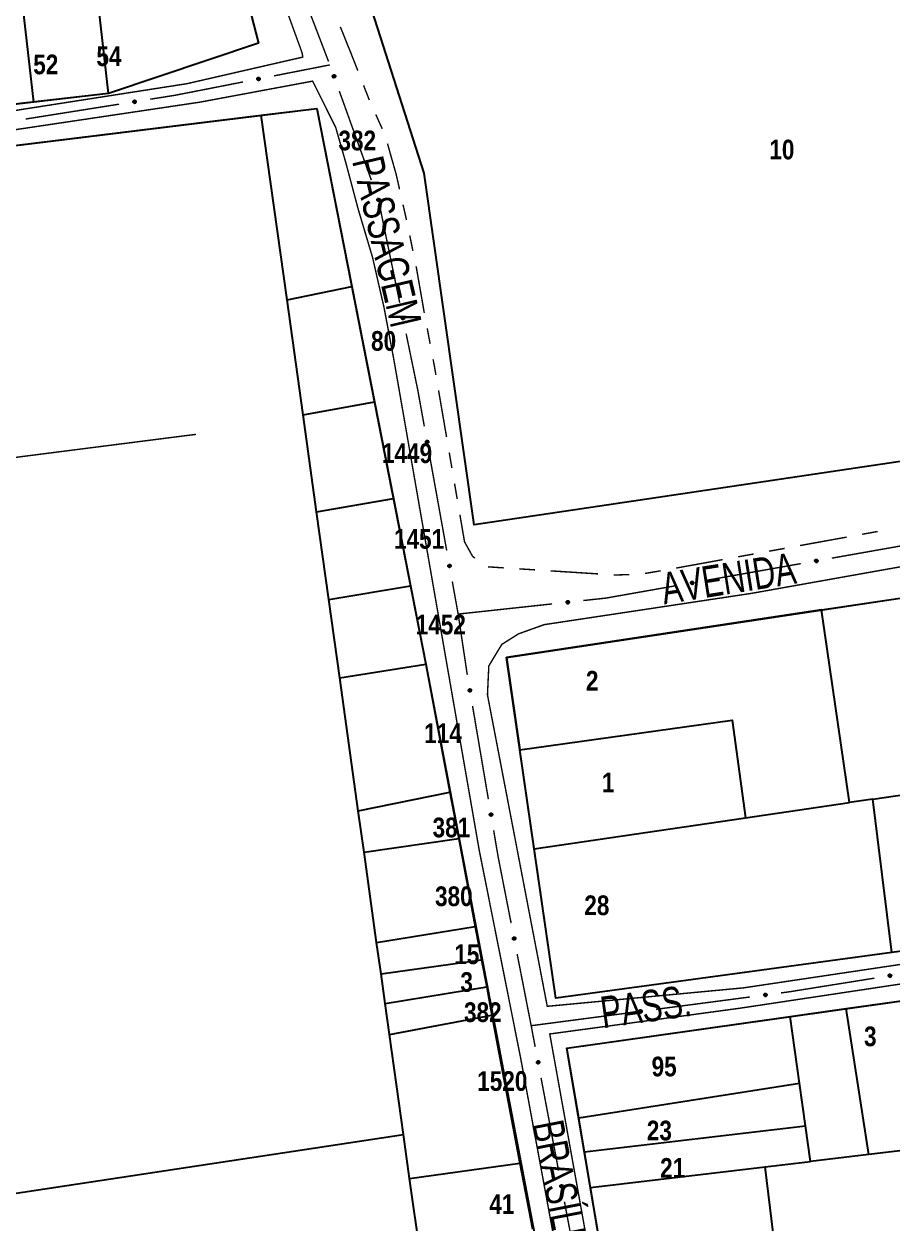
# Model space of a CAD drawing. Extents: x 203591 to 208218, y 4854879 to 4857795.
# Drawn here: x 204251.3 to 204361.5, y 4855756 to 4855908.1 of the extents above; entities that cross this region are included whole.
import ezdxf
from ezdxf.enums import TextEntityAlignment as Align

# ---------------------------------------------------------------- set-up
doc = ezdxf.new("R2010")
doc.units = 0
doc.header["$LTSCALE"] = 1.5
doc.header["$MEASUREMENT"] = 0
for name, pattern in [('PHANTOMX2', [5, 2.5, -0.5, 0.5, -0.5, 0.5, -0.5]), ('TRACO_05', [11, 7, -1, 0.5, -1, 0.5, -1]), ('TRACO_25', [8, 3, -1, 1, -1, 1, -1])]:
    doc.linetypes.add(name, pattern=pattern)
for name, color, linetype in [('CD-MALHA-LOTES', 40, 'CONTINUOUS'), ('HD-VALAS-DRENOS', 170, 'CONTINUOUS'), ('RU-QUADRAS', 210, 'CONTINUOUS'), ('SV-EIXO-RUA-N-PAV', 6, 'CONTINUOUS'), ('SV-RUA-NAO-PAV-S-GUIA-C-GUIA', 7, 'PHANTOMX2'), ('SV-TXT-RUA-N-PAV-S-GUIA-C-GUIA', 7, 'CONTINUOUS'), ('Th_NmrPorta', 7, 'CONTINUOUS')]:
    doc.layers.add(name, color=color, linetype=linetype)
doc.styles.add('ARIAL', font='ARIAL.TTF')
doc.styles.get("Standard").update_dxf_attribs({"font": 'swisscbo.ttf'})

msp = doc.modelspace()

# ---------------------------------------------------------------- linework, layer by layer
at = {"layer": 'CD-MALHA-LOTES', "linetype": 'Continuous', "flags": 128}
for points in [[(204252.56, 4855898.2), (204247.91, 4855938.67)], [(204276.33, 4855924.03), (204281.05, 4855905.71), (204262.04, 4855899.3)], [(204262.04, 4855899.3), (204259.45, 4855922.17)], [(204446.15, 4855874.63), (204423.77, 4855870.34), (204423.21, 4855861.6), (204308.45, 4855844.56), (204302.11, 4855889.22), (204295.49, 4855909.79)], [(204262.04, 4855899.3), (204252.56, 4855898.2)], [(204252.56, 4855898.2), (204243.1, 4855897.11)], [(204281.43, 4855896.54), (204288.47, 4855897.4), (204292.91, 4855874.82)], [(204137.86, 4855878.91), (204281.43, 4855896.54)], [(204284.7, 4855873.11), (204281.43, 4855896.54)], [(204284.7, 4855873.11), (204292.91, 4855874.82)], [(204292.91, 4855874.82), (204295.78, 4855860.16)], [(204286.73, 4855858.54), (204284.7, 4855873.11)], [(204286.73, 4855858.54), (204295.78, 4855860.16)], [(204295.78, 4855860.16), (204298.19, 4855847.91)], [(204288.45, 4855846.2), (204286.73, 4855858.54)], [(204288.45, 4855846.2), (204298.19, 4855847.91)], [(204298.19, 4855847.91), (204300.37, 4855836.81)], [(204290, 4855835.08), (204288.45, 4855846.2)], [(204290, 4855835.08), (204300.37, 4855836.81)], [(204300.37, 4855836.81), (204302.31, 4855826.9)], [(204291.39, 4855825.15), (204290, 4855835.08)], [(204352.54, 4855833.76), (204365.68, 4855835.74)], [(204352.54, 4855833.76), (204312.55, 4855827.72), (204314.25, 4855816.03)], [(204356.11, 4855809.31), (204352.54, 4855833.76)], [(204291.39, 4855825.15), (204302.31, 4855826.9)], [(204302.31, 4855826.9), (204305.38, 4855810.63)], [(204293.74, 4855808.27), (204291.39, 4855825.15)], [(204314.25, 4855816.03), (204341.2, 4855819.76), (204342.91, 4855807.37)], [(204316.07, 4855803.44), (204314.25, 4855816.03)], [(204293.74, 4855808.27), (204305.38, 4855810.63)], [(204305.38, 4855810.63), (204306.49, 4855804.77)], [(204359.06, 4855809.74), (204369.44, 4855811.26)], [(204342.91, 4855807.37), (204356.11, 4855809.31)], [(204359.06, 4855809.74), (204356.11, 4855809.31)], [(204361.49, 4855790.3), (204359.06, 4855809.74)], [(204294.47, 4855803.03), (204293.74, 4855808.27)], [(204316.07, 4855803.44), (204342.91, 4855807.37)], [(204294.47, 4855803.03), (204306.49, 4855804.77)], [(204306.49, 4855804.77), (204308.6, 4855793.57)], [(204296.07, 4855791.54), (204294.47, 4855803.03)], [(204361.49, 4855790.3), (204318.81, 4855784.51), (204316.07, 4855803.44)], [(204296.07, 4855791.54), (204308.6, 4855793.57)], [(204308.6, 4855793.57), (204309.39, 4855789.36)], [(204296.63, 4855787.58), (204296.07, 4855791.54)], [(204375.61, 4855792.21), (204361.49, 4855790.3)], [(204296.63, 4855787.58), (204309.39, 4855789.36)], [(204309.39, 4855789.36), (204310.04, 4855785.93)], [(204297.15, 4855783.81), (204296.63, 4855787.58)], [(204297.15, 4855783.81), (204310.04, 4855785.93)], [(204310.04, 4855785.93), (204310.71, 4855782.34)], [(204355.7, 4855783.17), (204367.85, 4855784.89), (204367.95, 4855783.47)], [(204297.7, 4855779.89), (204297.15, 4855783.81)], [(204348.58, 4855782.16), (204355.7, 4855783.17)], [(204358.57, 4855764.66), (204355.7, 4855783.17)], [(204297.7, 4855779.89), (204310.71, 4855782.34)], [(204310.71, 4855782.34), (204314.26, 4855763.54)], [(204321.73, 4855769.3), (204320.23, 4855778.16), (204348.58, 4855782.16)], [(204349.76, 4855773.71), (204348.58, 4855782.16)], [(204299.47, 4855767.18), (204297.7, 4855779.89)], [(204321.73, 4855769.3), (204349.76, 4855773.71)], [(204350.51, 4855768.29), (204349.76, 4855773.71)], [(204322.45, 4855764.99), (204321.73, 4855769.3)], [(204322.45, 4855764.99), (204350.51, 4855768.29)], [(204351.14, 4855763.78), (204350.51, 4855768.29)], [(204180.98, 4855749.27), (204299.47, 4855767.18)], [(204300.26, 4855761.59), (204299.47, 4855767.18)], [(204323.22, 4855760.47), (204322.45, 4855764.99)], [(204370.35, 4855766.05), (204358.57, 4855764.66)], [(204300.26, 4855761.59), (204314.26, 4855763.54)], [(204314.26, 4855763.54), (204315.87, 4855755.23)], [(204345.4, 4855763.1), (204351.14, 4855763.78)], [(204358.57, 4855764.66), (204351.14, 4855763.78)], [(204323.22, 4855760.47), (204345.4, 4855763.1)], [(204349.23, 4855731.53), (204345.4, 4855763.1)], [(204301.54, 4855752.48), (204300.26, 4855761.59)], [(204349.23, 4855731.53), (204328.47, 4855729.35), (204323.22, 4855760.47)]]:
    msp.add_lwpolyline(points, dxfattribs=at)
at = {"layer": 'HD-VALAS-DRENOS', "linetype": 'TRACO_05', "const_width": 0.18, "flags": 128}
msp.add_lwpolyline([(204244.37, 4855852.38), (204273.12, 4855856.05)], dxfattribs=at)
at = {"layer": 'RU-QUADRAS', "color": 6, "linetype": 'Continuous'}
for points in [[(204246.61, 4856103.28), (204252.02, 4856024.44), (204253.77, 4856024.56), (204256.94, 4856001.4, -0.0144186442), (204267.06, 4855935.13), (204273.33, 4855935.71), (204281.05, 4855905.71), (204262.04, 4855899.3), (204228.53, 4855895.51)], [(204328.47, 4855729.35), (204320.23, 4855778.16), (204367.85, 4855784.89), (204367.95, 4855783.47), (204399.83, 4855788.77), (204399.74, 4855789.91), (204442.39, 4855796.45), (204441.82, 4855801.19), (204318.81, 4855784.51), (204312.55, 4855827.72), (204431.87, 4855845.73), (204439.64, 4855851.6), (204453.85, 4855859.18), (204489.67, 4855865.06), (204489.3, 4855867.71), (204498.39, 4855868.85), (204534.41, 4855872.26, -0.0077009033), (204618.45, 4855883.7), (204636.4, 4855886.82), (204636.26, 4855888.1), (204658.61, 4855891.5)]]:
    msp.add_lwpolyline(points, format="xyb", dxfattribs=at)
msp.add_lwpolyline([(204456.39, 4855914.16), (204461.25, 4855877.53), (204423.77, 4855870.34), (204423.21, 4855861.6), (204308.45, 4855844.56), (204302.11, 4855889.22), (204295.49, 4855909.79)], dxfattribs=at)
msp.add_lwpolyline([(203967.87, 4855874.24), (203994.38, 4855881.67), (204093.07, 4855893.76), (204108.15, 4855894.2), (204108.15, 4855892.6), (204122.57, 4855891.14), (204122.57, 4855889.54), (204128.54, 4855889.25), (204137.42, 4855881.67), (204137.86, 4855878.91), (204288.47, 4855897.4), (204302.31, 4855826.9), (204323, 4855718.39, -0.0253075114), (204318.77, 4855694.21), (204314.84, 4855683.57), (204300.42, 4855662.6), (204167.58, 4855747.08), (204180.98, 4855749.27), (203986.66, 4855860.84)], format="xyb", close=True, dxfattribs=at)
at = {"layer": 'SV-EIXO-RUA-N-PAV', "const_width": 0.18, "flags": 128}
for points in [[(204285.676623, 4855914.5724), (204289.967059, 4855903.365609)], [(204283.040521, 4855901.548844), (204289.909523, 4855902.896737)], [(204289.909523, 4855902.896737), (204290.13, 4855902.94)], [(204270.51, 4855899.09), (204279.115378, 4855900.778619)], [(204267.319524, 4855898.582992), (204270.282347, 4855899.053824)], [(204270.282347, 4855899.053824), (204270.51, 4855899.09)], [(204291.331063, 4855899.605443), (204295.397564, 4855888.315466)], [(204251.517804, 4855896.071891), (204263.369094, 4855897.955217)], [(204296.570859, 4855884.500759), (204299.001965, 4855872.7496)], [(204299.812334, 4855868.832548), (204301.230479, 4855861.977705)], [(204301.230479, 4855861.977705), (204301.29, 4855861.69)], [(204301.29, 4855861.69), (204302.125137, 4855857.05849)], [(204302.834955, 4855853.121974), (204304.96441, 4855841.312426)], [(204353.865827, 4855840.340368), (204365.682654, 4855842.429053)], [(204338.110058, 4855837.555455), (204349.926885, 4855839.64414)], [(204305.674228, 4855837.37591), (204306.384046, 4855833.439394)], [(204325.18, 4855835.27), (204334.171116, 4855836.859226)], [(204322.327141, 4855834.961296), (204324.315534, 4855835.176458)], [(204324.315534, 4855835.176458), (204325.18, 4855835.27)], [(204306.384046, 4855833.439394), (204306.42, 4855833.24)], [(204306.42, 4855833.24), (204318.350356, 4855834.530972)], [(204306.42, 4855833.24), (204307.578121, 4855825.529095)], [(204308.245621, 4855821.585197), (204310.252616, 4855809.754222)], [(204310.921614, 4855805.810564), (204311.423362, 4855802.85282)], [(204311.423362, 4855802.85282), (204311.49, 4855802.46)], [(204311.49, 4855802.46), (204313.142095, 4855794.018581)], [(204313.910371, 4855790.093055), (204315.638993, 4855781.260623)], [(204348.45, 4855785.3), (204359.270804, 4855787.034906)], [(204331.553927, 4855783.082262), (204343.451873, 4855784.643958)], [(204347.417854, 4855785.164524), (204348.40935, 4855785.294665)], [(204348.40935, 4855785.294665), (204348.45, 4855785.3)], [(204315.69, 4855781), (204327.587945, 4855782.561696)], [(204315.638993, 4855781.260623), (204315.69, 4855781)], [(204315.69, 4855781), (204316.198127, 4855778.313193)], [(204316.941428, 4855774.382862), (204319.171331, 4855762.591868)], [(204319.914632, 4855758.661537), (204322.144535, 4855746.870543)]]:
    msp.add_lwpolyline(points, dxfattribs=at)
at = {"layer": 'SV-EIXO-RUA-N-PAV', "flags": 128}
for points in [[(204280.915761, 4855901.244085), (204280.94246, 4855901.285063), (204280.973786, 4855901.314822), (204281.007057, 4855901.332123), (204281.040445, 4855901.339744), (204281.07548, 4855901.343694), (204281.111681, 4855901.339884), (204281.150923, 4855901.326754), (204281.192218, 4855901.30026), (204281.220594, 4855901.266166), (204281.2393, 4855901.234455), (204281.249252, 4855901.200098), (204281.252519, 4855901.165999), (204281.247317, 4855901.128526), (204281.233624, 4855901.088887), (204281.205978, 4855901.048009), (204281.175067, 4855901.019045), (204281.142446, 4855901.003156), (204281.107842, 4855900.99337), (204281.072026, 4855900.989766), (204281.036512, 4855900.993711), (204280.996627, 4855901.00757), (204280.956641, 4855901.035392), (204280.927401, 4855901.065892), (204280.911059, 4855901.098281), (204280.902191, 4855901.132565), (204280.897802, 4855901.167657), (204280.900117, 4855901.204207), (204280.915761, 4855901.244085)], [(204290.708191, 4855901.659588), (204290.752738, 4855901.6394), (204290.786896, 4855901.612939), (204290.809033, 4855901.58267), (204290.821621, 4855901.550821), (204290.830829, 4855901.516788), (204290.832542, 4855901.480427), (204290.825504, 4855901.439649), (204290.805566, 4855901.39482), (204290.77616, 4855901.36161), (204290.747645, 4855901.33832), (204290.715191, 4855901.323282), (204290.681979, 4855901.314891), (204290.644151, 4855901.31436), (204290.602896, 4855901.321896), (204290.558304, 4855901.343036), (204290.524995, 4855901.369206), (204290.504351, 4855901.399046), (204290.48944, 4855901.431769), (204290.480456, 4855901.466627), (204290.47898, 4855901.50233), (204290.486642, 4855901.543853), (204290.50809, 4855901.587589), (204290.533813, 4855901.621109), (204290.563355, 4855901.642166), (204290.595902, 4855901.656121), (204290.629925, 4855901.665772), (204290.666404, 4855901.669016), (204290.708191, 4855901.659588)], [(204265.185133, 4855898.355271), (204265.213296, 4855898.395257), (204265.245678, 4855898.423863), (204265.279553, 4855898.439949), (204265.313194, 4855898.446358), (204265.348349, 4855898.449039), (204265.384389, 4855898.443922), (204265.423131, 4855898.429382), (204265.46344, 4855898.401411), (204265.490565, 4855898.366313), (204265.508112, 4855898.333946), (204265.516815, 4855898.299252), (204265.518847, 4855898.265057), (204265.512293, 4855898.227797), (204265.497175, 4855898.18868), (204265.468069, 4855898.148828), (204265.43613, 4855898.121), (204265.402956, 4855898.106302), (204265.368022, 4855898.097773), (204265.332098, 4855898.095467), (204265.29675, 4855898.100694), (204265.257392, 4855898.115986), (204265.218439, 4855898.145235), (204265.190321, 4855898.176773), (204265.17516, 4855898.209732), (204265.167538, 4855898.244315), (204265.164421, 4855898.279542), (204265.168057, 4855898.315984), (204265.185133, 4855898.355271)], [(204296.378689, 4855885.973003), (204296.419938, 4855885.946724), (204296.450016, 4855885.915705), (204296.467657, 4855885.882612), (204296.475619, 4855885.849305), (204296.479928, 4855885.814312), (204296.476488, 4855885.778074), (204296.463761, 4855885.738699), (204296.437691, 4855885.697135), (204296.40389, 4855885.668412), (204296.372371, 4855885.649382), (204296.338118, 4855885.639079), (204296.304055, 4855885.635463), (204296.26653, 4855885.64028), (204296.226754, 4855885.653567), (204296.185594, 4855885.680794), (204296.156315, 4855885.711407), (204296.140093, 4855885.743863), (204296.129953, 4855885.778364), (204296.125983, 4855885.814142), (204296.129564, 4855885.849695), (204296.143015, 4855885.88972), (204296.170425, 4855885.929988), (204296.200624, 4855885.959539), (204296.232845, 4855885.976212), (204296.267036, 4855885.98543), (204296.302081, 4855885.990178), (204296.338653, 4855885.988237), (204296.378689, 4855885.973003)], [(204299.485839, 4855870.954076), (204299.527088, 4855870.927798), (204299.557166, 4855870.896779), (204299.574806, 4855870.863686), (204299.582769, 4855870.830379), (204299.587077, 4855870.795386), (204299.583638, 4855870.759148), (204299.570911, 4855870.719773), (204299.544841, 4855870.678209), (204299.511039, 4855870.649486), (204299.479521, 4855870.630456), (204299.445268, 4855870.620153), (204299.411204, 4855870.616537), (204299.37368, 4855870.621354), (204299.333903, 4855870.634641), (204299.292744, 4855870.661867), (204299.263464, 4855870.692481), (204299.247243, 4855870.724937), (204299.237103, 4855870.759438), (204299.233132, 4855870.795216), (204299.236714, 4855870.830769), (204299.250164, 4855870.870794), (204299.277574, 4855870.911062), (204299.307774, 4855870.940613), (204299.339994, 4855870.957286), (204299.374185, 4855870.966504), (204299.40923, 4855870.971252), (204299.445802, 4855870.969311), (204299.485839, 4855870.954076)], [(204302.562883, 4855855.251166), (204302.603446, 4855855.223841), (204302.63272, 4855855.192061), (204302.649507, 4855855.158528), (204302.656614, 4855855.125027), (204302.660026, 4855855.089936), (204302.655659, 4855855.053797), (204302.641928, 4855855.014761), (204302.614803, 4855854.973879), (204302.580277, 4855854.94603), (204302.548281, 4855854.927813), (204302.513776, 4855854.918391), (204302.479631, 4855854.915648), (204302.442242, 4855854.921425), (204302.402819, 4855854.935726), (204302.36237, 4855854.963997), (204302.333884, 4855854.995349), (204302.318499, 4855855.028211), (204302.309245, 4855855.06296), (204302.306192, 4855855.098828), (204302.310683, 4855855.134277), (204302.325153, 4855855.173944), (204302.353585, 4855855.213498), (204302.384532, 4855855.242266), (204302.417168, 4855855.258109), (204302.451584, 4855855.266448), (204302.486739, 4855855.270298), (204302.523249, 4855855.267421), (204302.562883, 4855855.251166)], [(204305.402155, 4855839.505102), (204305.442718, 4855839.477777), (204305.471992, 4855839.445997), (204305.488779, 4855839.412464), (204305.495887, 4855839.378963), (204305.499298, 4855839.343872), (204305.494932, 4855839.307733), (204305.481201, 4855839.268697), (204305.454075, 4855839.227815), (204305.419549, 4855839.199966), (204305.387554, 4855839.181749), (204305.353049, 4855839.172327), (204305.318903, 4855839.169584), (204305.281515, 4855839.175361), (204305.242091, 4855839.189662), (204305.201643, 4855839.217933), (204305.173157, 4855839.249285), (204305.157771, 4855839.282147), (204305.148518, 4855839.316896), (204305.145465, 4855839.352764), (204305.149955, 4855839.388213), (204305.164426, 4855839.42788), (204305.192858, 4855839.467434), (204305.223804, 4855839.496202), (204305.256441, 4855839.512045), (204305.290857, 4855839.520384), (204305.326012, 4855839.524234), (204305.362522, 4855839.521357), (204305.402155, 4855839.505102)], [(204351.735708, 4855840.075646), (204351.763174, 4855840.116114), (204351.795054, 4855840.145278), (204351.828645, 4855840.161949), (204351.86217, 4855840.168941), (204351.897273, 4855840.172231), (204351.933396, 4855840.16774), (204351.972385, 4855840.153875), (204352.013173, 4855840.126608), (204352.040903, 4855840.091986), (204352.059009, 4855840.059928), (204352.068313, 4855840.025391), (204352.070937, 4855839.991236), (204352.065031, 4855839.953868), (204352.050594, 4855839.914494), (204352.022184, 4855839.874143), (204351.990733, 4855839.845766), (204351.957819, 4855839.830493), (204351.923038, 4855839.82136), (204351.88716, 4855839.818431), (204351.851726, 4855839.823044), (204351.812109, 4855839.837651), (204351.772654, 4855839.86622), (204351.743993, 4855839.897265), (204351.728263, 4855839.929956), (204351.720042, 4855839.964401), (204351.716314, 4855839.999569), (204351.719317, 4855840.036068), (204351.735708, 4855840.075646)], [(204335.979939, 4855837.290732), (204336.007405, 4855837.3312), (204336.039285, 4855837.360364), (204336.072876, 4855837.377036), (204336.106401, 4855837.384028), (204336.141504, 4855837.387318), (204336.177627, 4855837.382827), (204336.216616, 4855837.368961), (204336.257404, 4855837.341695), (204336.285134, 4855837.307073), (204336.30324, 4855837.275015), (204336.312544, 4855837.240477), (204336.315168, 4855837.206323), (204336.309263, 4855837.168954), (204336.294825, 4855837.12958), (204336.266415, 4855837.089229), (204336.234964, 4855837.060852), (204336.20205, 4855837.04558), (204336.167269, 4855837.036447), (204336.131391, 4855837.033517), (204336.095957, 4855837.03813), (204336.05634, 4855837.052737), (204336.016885, 4855837.081306), (204335.988224, 4855837.112351), (204335.972494, 4855837.145042), (204335.964273, 4855837.179487), (204335.960545, 4855837.214655), (204335.963548, 4855837.251155), (204335.979939, 4855837.290732)], [(204320.184059, 4855834.840118), (204320.214179, 4855834.878652), (204320.247944, 4855834.905611), (204320.282578, 4855834.919991), (204320.316497, 4855834.924717), (204320.351742, 4855834.925644), (204320.387482, 4855834.918739), (204320.425452, 4855834.902288), (204320.464319, 4855834.872346), (204320.489662, 4855834.835941), (204320.505576, 4855834.80274), (204320.512541, 4855834.767656), (204320.512868, 4855834.733403), (204320.504468, 4855834.696515), (204320.487421, 4855834.658198), (204320.456367, 4855834.619845), (204320.423083, 4855834.593642), (204320.389218, 4855834.580613), (204320.353902, 4855834.573835), (204320.317909, 4855834.57332), (204320.282864, 4855834.5803), (204320.244317, 4855834.597533), (204320.206868, 4855834.628685), (204320.180355, 4855834.661584), (204320.166854, 4855834.695257), (204320.160963, 4855834.730175), (204320.159603, 4855834.765514), (204320.165049, 4855834.80173), (204320.184059, 4855834.840118)], [(204307.995622, 4855823.717094), (204308.035899, 4855823.68935), (204308.064842, 4855823.657268), (204308.081281, 4855823.623563), (204308.088041, 4855823.589991), (204308.091089, 4855823.554866), (204308.086348, 4855823.518775), (204308.072214, 4855823.479883), (204308.044666, 4855823.439284), (204308.009853, 4855823.411794), (204307.977671, 4855823.39391), (204307.94307, 4855823.384845), (204307.908898, 4855823.382456), (204307.871571, 4855823.38862), (204307.832298, 4855823.403329), (204307.792145, 4855823.432017), (204307.763985, 4855823.463663), (204307.748941, 4855823.496682), (204307.740048, 4855823.531526), (204307.737366, 4855823.567423), (204307.742224, 4855823.602824), (204307.757105, 4855823.642339), (204307.785945, 4855823.681596), (204307.817188, 4855823.710042), (204307.849987, 4855823.725546), (204307.884488, 4855823.733528), (204307.91968, 4855823.737013), (204307.956159, 4855823.733759), (204307.995622, 4855823.717094)], [(204310.671614, 4855807.94246), (204310.711892, 4855807.914716), (204310.740835, 4855807.882635), (204310.757274, 4855807.84893), (204310.764034, 4855807.815357), (204310.767082, 4855807.780232), (204310.762341, 4855807.744141), (204310.748207, 4855807.705249), (204310.720659, 4855807.66465), (204310.685846, 4855807.63716), (204310.653664, 4855807.619276), (204310.619063, 4855807.610211), (204310.584891, 4855807.607822), (204310.547564, 4855807.613986), (204310.508291, 4855807.628695), (204310.468137, 4855807.657384), (204310.439978, 4855807.68903), (204310.424933, 4855807.722049), (204310.416041, 4855807.756892), (204310.413359, 4855807.792789), (204310.418217, 4855807.82819), (204310.433097, 4855807.867706), (204310.461938, 4855807.906962), (204310.49318, 4855807.935408), (204310.525979, 4855807.950912), (204310.56048, 4855807.958895), (204310.595673, 4855807.96238), (204310.632151, 4855807.959125), (204310.671614, 4855807.94246)], [(204313.606668, 4855792.217967), (204313.647632, 4855792.191247), (204313.677376, 4855792.159906), (204313.694659, 4855792.126626), (204313.702264, 4855792.093235), (204313.706197, 4855792.058198), (204313.702369, 4855792.021999), (204313.68922, 4855791.982763), (204313.662705, 4855791.941482), (204313.628597, 4855791.913123), (204313.596876, 4855791.894432), (204313.562515, 4855791.884497), (204313.528414, 4855791.881247), (204313.490944, 4855791.886468), (204313.451312, 4855791.900181), (204313.410447, 4855791.927847), (204313.381498, 4855791.958773), (204313.365626, 4855791.991402), (204313.355857, 4855792.02601), (204313.352271, 4855792.061828), (204313.356233, 4855792.09734), (204313.370113, 4855792.137218), (204313.397954, 4855792.17719), (204313.428468, 4855792.206415), (204313.460866, 4855792.222741), (204313.495154, 4855792.231592), (204313.530248, 4855792.235964), (204313.566797, 4855792.23363), (204313.606668, 4855792.217967)], [(204361.086288, 4855787.43747), (204361.114397, 4855787.477495), (204361.146739, 4855787.506146), (204361.180592, 4855787.522279), (204361.214224, 4855787.528734), (204361.249375, 4855787.531463), (204361.285422, 4855787.526396), (204361.324184, 4855787.51191), (204361.364532, 4855787.483995), (204361.391705, 4855787.448935), (204361.409297, 4855787.416592), (204361.418048, 4855787.38191), (204361.420127, 4855787.347718), (204361.413625, 4855787.310449), (204361.398561, 4855787.27131), (204361.36951, 4855787.231418), (204361.33761, 4855787.203547), (204361.304456, 4855787.188802), (204361.269533, 4855787.180225), (204361.233613, 4855787.177869), (204361.198258, 4855787.183047), (204361.158879, 4855787.198286), (204361.119885, 4855787.227481), (204361.091724, 4855787.25898), (204361.076517, 4855787.291918), (204361.068848, 4855787.32649), (204361.065682, 4855787.361712), (204361.069267, 4855787.39816), (204361.086288, 4855787.43747)], [(204345.278079, 4855784.994687), (204345.307315, 4855785.033895), (204345.340459, 4855785.061614), (204345.374758, 4855785.076777), (204345.40856, 4855785.082272), (204345.443775, 4855785.084), (204345.479663, 4855785.077909), (204345.517997, 4855785.062325), (204345.557534, 4855785.033273), (204345.583698, 4855784.997454), (204345.600362, 4855784.964623), (204345.608122, 4855784.929706), (204345.609227, 4855784.895469), (204345.601667, 4855784.8584), (204345.585495, 4855784.819706), (204345.555321, 4855784.780657), (204345.52264, 4855784.753705), (204345.48908, 4855784.73991), (204345.453928, 4855784.732331), (204345.417955, 4855784.730998), (204345.382761, 4855784.73718), (204345.343832, 4855784.753533), (204345.305685, 4855784.783826), (204345.278432, 4855784.816114), (204345.264169, 4855784.849471), (204345.257486, 4855784.884247), (204345.255324, 4855784.919546), (204345.259945, 4855784.955877), (204345.278079, 4855784.994687)], [(204329.414152, 4855782.912425), (204329.443388, 4855782.951633), (204329.476532, 4855782.979352), (204329.510831, 4855782.994515), (204329.544633, 4855783.000011), (204329.579847, 4855783.001738), (204329.615735, 4855782.995647), (204329.654069, 4855782.980063), (204329.693607, 4855782.951012), (204329.719771, 4855782.915192), (204329.736435, 4855782.882361), (204329.744195, 4855782.847444), (204329.7453, 4855782.813207), (204329.73774, 4855782.776138), (204329.721568, 4855782.737444), (204329.691394, 4855782.698395), (204329.658713, 4855782.671443), (204329.625153, 4855782.657648), (204329.590001, 4855782.650069), (204329.554028, 4855782.648736), (204329.518834, 4855782.654918), (204329.479905, 4855782.671271), (204329.441758, 4855782.701564), (204329.414504, 4855782.733852), (204329.400242, 4855782.767209), (204329.393559, 4855782.801986), (204329.391397, 4855782.837284), (204329.396018, 4855782.873615), (204329.414152, 4855782.912425)], [(204316.651241, 4855776.509661), (204316.692035, 4855776.482682), (204316.721578, 4855776.451153), (204316.73865, 4855776.417764), (204316.746043, 4855776.384325), (204316.749753, 4855776.349264), (204316.745694, 4855776.313089), (204316.732296, 4855776.273938), (204316.705519, 4855776.232826), (204316.671232, 4855776.204684), (204316.639393, 4855776.186196), (204316.604969, 4855776.17648), (204316.570848, 4855776.173446), (204316.533412, 4855776.178905), (204316.493868, 4855776.19287), (204316.45318, 4855776.220795), (204316.424428, 4855776.251904), (204316.408764, 4855776.284634), (204316.399215, 4855776.319303), (204316.395856, 4855776.355143), (204316.400045, 4855776.39063), (204316.414177, 4855776.430419), (204316.442272, 4855776.470212), (204316.472972, 4855776.499243), (204316.505473, 4855776.515363), (204316.539817, 4855776.523995), (204316.574937, 4855776.528144), (204316.61147, 4855776.525578), (204316.651241, 4855776.509661)], [(204319.624445, 4855760.788336), (204319.665239, 4855760.761357), (204319.694782, 4855760.729828), (204319.711854, 4855760.696439), (204319.719247, 4855760.663), (204319.722957, 4855760.627939), (204319.718898, 4855760.591764), (204319.7055, 4855760.552613), (204319.678723, 4855760.511501), (204319.644435, 4855760.483359), (204319.612597, 4855760.464871), (204319.578173, 4855760.455155), (204319.544052, 4855760.452121), (204319.506616, 4855760.45758), (204319.467072, 4855760.471545), (204319.426384, 4855760.49947), (204319.397632, 4855760.530579), (204319.381967, 4855760.563309), (204319.372419, 4855760.597978), (204319.36906, 4855760.633818), (204319.373249, 4855760.669305), (204319.387381, 4855760.709094), (204319.415476, 4855760.748888), (204319.446176, 4855760.777918), (204319.478676, 4855760.794038), (204319.513021, 4855760.802671), (204319.548141, 4855760.806819), (204319.584674, 4855760.804253), (204319.624445, 4855760.788336)]]:
    msp.add_lwpolyline(points, close=True, dxfattribs=at)
for points in [[(204280.897802, 4855901.167657), (204281.220594, 4855901.266166)], [(204280.900117, 4855901.204207), (204281.192218, 4855901.30026)], [(204280.902191, 4855901.132565), (204281.2393, 4855901.234455)], [(204280.903502, 4855901.151915), (204281.224722, 4855901.251102)], [(204280.903628, 4855901.186704), (204281.201823, 4855901.282763)], [(204280.90911, 4855901.222543), (204281.168475, 4855901.310983)], [(204280.909257, 4855901.1155), (204281.243054, 4855901.214374)], [(204280.911059, 4855901.098281), (204281.249252, 4855901.200098)], [(204280.915761, 4855901.244085), (204281.150923, 4855901.326754)], [(204280.922784, 4855901.082), (204281.248021, 4855901.181975)], [(204280.927401, 4855901.065892), (204281.252519, 4855901.165999)], [(204280.931211, 4855901.265815), (204281.124126, 4855901.331482)], [(204280.94246, 4855901.285063), (204281.111681, 4855901.339884)], [(204280.944344, 4855901.050077), (204281.245479, 4855901.145322)], [(204280.956641, 4855901.035392), (204281.247317, 4855901.128526)], [(204280.960244, 4855901.302104), (204281.085083, 4855901.339116)], [(204280.973786, 4855901.314822), (204281.07548, 4855901.343694)], [(204280.980107, 4855901.023722), (204281.237582, 4855901.107618)], [(204280.996627, 4855901.00757), (204281.233624, 4855901.088887)], [(204281.021515, 4855901.004036), (204281.212278, 4855901.066499)], [(204281.036512, 4855900.993711), (204281.205978, 4855901.048009)], [(204281.058405, 4855900.993198), (204281.184321, 4855901.031811)], [(204281.072026, 4855900.989766), (204281.175067, 4855901.019045)], [(204290.47898, 4855901.50233), (204290.558304, 4855901.343036)], [(204290.480456, 4855901.466627), (204290.524995, 4855901.369206)], [(204290.481786, 4855901.480611), (204290.539015, 4855901.361991)], [(204290.486642, 4855901.543853), (204290.602896, 4855901.321896)], [(204290.486916, 4855901.518717), (204290.577534, 4855901.339607)], [(204290.500106, 4855901.562627), (204290.622011, 4855901.320819)], [(204290.50809, 4855901.587589), (204290.644151, 4855901.31436)], [(204290.520744, 4855901.601968), (204290.660475, 4855901.31872)], [(204290.533813, 4855901.621109), (204290.681979, 4855901.314891)], [(204290.549036, 4855901.628112), (204290.697091, 4855901.321756)], [(204290.563355, 4855901.642166), (204290.715191, 4855901.323282)], [(204290.580103, 4855901.646553), (204290.728364, 4855901.33157)], [(204290.595902, 4855901.656121), (204290.747645, 4855901.33832)], [(204290.615227, 4855901.657754), (204290.761894, 4855901.355249)], [(204290.629925, 4855901.665772), (204290.77616, 4855901.36161)], [(204290.649634, 4855901.662896), (204290.789724, 4855901.382677)], [(204290.666404, 4855901.669016), (204290.805566, 4855901.39482)], [(204290.68589, 4855901.662902), (204290.812571, 4855901.419913)], [(204290.708191, 4855901.659588), (204290.825504, 4855901.439649)], [(204290.732009, 4855901.647606), (204290.82612, 4855901.466853)], [(204290.752738, 4855901.6394), (204290.832542, 4855901.480427)], [(204290.772275, 4855901.6244), (204290.827757, 4855901.506602)], [(204290.786896, 4855901.612939), (204290.830829, 4855901.516788)], [(204265.164421, 4855898.279542), (204265.490565, 4855898.366313)], [(204265.167538, 4855898.244315), (204265.508112, 4855898.333946)], [(204265.168057, 4855898.315984), (204265.46344, 4855898.401411)], [(204265.169548, 4855898.263605), (204265.494145, 4855898.35111)], [(204265.170933, 4855898.298366), (204265.472406, 4855898.383578)], [(204265.173983, 4855898.227005), (204265.511137, 4855898.313743)], [(204265.17516, 4855898.209732), (204265.516815, 4855898.299252)], [(204265.177707, 4855898.333983), (204265.4401, 4855898.412986)], [(204265.185133, 4855898.355271), (204265.423131, 4855898.429382)], [(204265.186289, 4855898.193038), (204265.514929, 4855898.281186)], [(204265.190321, 4855898.176773), (204265.518847, 4855898.265057)], [(204265.201358, 4855898.376428), (204265.396522, 4855898.435075)], [(204265.206681, 4855898.160356), (204265.511064, 4855898.244649)], [(204265.213296, 4855898.395257), (204265.384389, 4855898.443922)], [(204265.218439, 4855898.145235), (204265.512293, 4855898.227797)], [(204265.231685, 4855898.411643), (204265.357781, 4855898.444117)], [(204265.241468, 4855898.132724), (204265.501808, 4855898.207255)], [(204265.245678, 4855898.423863), (204265.348349, 4855898.449039)], [(204265.257392, 4855898.115986), (204265.497175, 4855898.18868)], [(204265.282136, 4855898.111554), (204265.475033, 4855898.167078)], [(204265.29675, 4855898.100694), (204265.468069, 4855898.148828)], [(204265.318611, 4855898.099389), (204265.44584, 4855898.133424)], [(204265.332098, 4855898.095467), (204265.43613, 4855898.121)], [(204296.125983, 4855885.814142), (204296.156315, 4855885.711407)], [(204296.129275, 4855885.827797), (204296.169176, 4855885.702284)], [(204296.129564, 4855885.849695), (204296.185594, 4855885.680794)], [(204296.139735, 4855885.864797), (204296.204148, 4855885.674683)], [(204296.143015, 4855885.88972), (204296.226754, 4855885.653567)], [(204296.158996, 4855885.906403), (204296.245524, 4855885.649801)], [(204296.170425, 4855885.929988), (204296.26653, 4855885.64028)], [(204296.184983, 4855885.942435), (204296.283307, 4855885.64229)], [(204296.200624, 4855885.959539), (204296.304055, 4855885.635463)], [(204296.216684, 4855885.964321), (204296.319984, 4855885.640124)], [(204296.232845, 4855885.976212), (204296.338118, 4855885.639079)], [(204296.250044, 4855885.97819), (204296.35233, 4855885.645423)], [(204296.267036, 4855885.98543), (204296.372371, 4855885.649382)], [(204296.286399, 4855885.984317), (204296.388869, 4855885.664129)], [(204296.302081, 4855885.990178), (204296.40389, 4855885.668412)], [(204296.321187, 4855885.984547), (204296.420293, 4855885.687352)], [(204296.338653, 4855885.988237), (204296.437691, 4855885.697135)], [(204296.35708, 4855885.979432), (204296.44817, 4855885.720987)], [(204296.378689, 4855885.973003), (204296.463761, 4855885.738699)], [(204296.400576, 4855885.957776), (204296.468214, 4855885.765543)], [(204296.419938, 4855885.946724), (204296.476488, 4855885.778074)], [(204296.437161, 4855885.929115), (204296.475449, 4855885.804662)], [(204296.450016, 4855885.915705), (204296.479928, 4855885.814312)], [(204299.233132, 4855870.795216), (204299.263464, 4855870.692481)], [(204299.236424, 4855870.808871), (204299.276325, 4855870.683358)], [(204299.236714, 4855870.830769), (204299.292744, 4855870.661867)], [(204299.246884, 4855870.845871), (204299.311297, 4855870.655757)], [(204299.250164, 4855870.870794), (204299.333903, 4855870.634641)], [(204299.266145, 4855870.887477), (204299.352673, 4855870.630875)], [(204299.277574, 4855870.911062), (204299.37368, 4855870.621354)], [(204299.292133, 4855870.923509), (204299.390456, 4855870.623364)], [(204299.307774, 4855870.940613), (204299.411204, 4855870.616537)], [(204299.323834, 4855870.945395), (204299.427133, 4855870.621198)], [(204299.339994, 4855870.957286), (204299.445268, 4855870.620153)], [(204299.357193, 4855870.959264), (204299.459479, 4855870.626497)], [(204299.374185, 4855870.966504), (204299.479521, 4855870.630456)], [(204299.393548, 4855870.965391), (204299.496018, 4855870.645203)], [(204299.40923, 4855870.971252), (204299.511039, 4855870.649486)], [(204299.428336, 4855870.965621), (204299.527443, 4855870.668426)], [(204299.445802, 4855870.969311), (204299.544841, 4855870.678209)], [(204299.46423, 4855870.960506), (204299.555319, 4855870.702061)], [(204299.485839, 4855870.954076), (204299.570911, 4855870.719773)], [(204299.507726, 4855870.93885), (204299.575363, 4855870.746617)], [(204299.527088, 4855870.927798), (204299.583638, 4855870.759148)], [(204299.54431, 4855870.910189), (204299.582598, 4855870.785736)], [(204299.557166, 4855870.896779), (204299.587077, 4855870.795386)], [(204302.306192, 4855855.098828), (204302.333884, 4855854.995349)], [(204302.309833, 4855855.112394), (204302.346507, 4855854.9859)], [(204302.310683, 4855855.134277), (204302.36237, 4855854.963997)], [(204302.321237, 4855855.149113), (204302.380761, 4855854.957414)], [(204302.325153, 4855855.173944), (204302.402819, 4855854.935726)], [(204302.341556, 4855855.190214), (204302.421487, 4855854.93148)], [(204302.353585, 4855855.213498), (204302.442242, 4855854.921425)], [(204302.368458, 4855855.225568), (204302.459065, 4855854.923005)], [(204302.384532, 4855855.242266), (204302.479631, 4855854.915648)], [(204302.400709, 4855855.246635), (204302.495674, 4855854.9199)], [(204302.417168, 4855855.258109), (204302.513776, 4855854.918391)], [(204302.434413, 4855855.259645), (204302.528145, 4855854.924369)], [(204302.451584, 4855855.266448), (204302.548281, 4855854.927813)], [(204302.470912, 4855855.26484), (204302.565151, 4855854.942134)], [(204302.486739, 4855855.270298), (204302.580277, 4855854.94603)], [(204302.505695, 4855855.264179), (204302.59716, 4855854.964544)], [(204302.523249, 4855855.267421), (204302.614803, 4855854.973879)], [(204302.541445, 4855855.258147), (204302.625889, 4855854.997455)], [(204302.562883, 4855855.251166), (204302.641928, 4855855.014761)], [(204302.584373, 4855855.235384), (204302.647067, 4855855.041483)], [(204302.603446, 4855855.223841), (204302.655659, 4855855.053797)], [(204302.620211, 4855855.205797), (204302.655301, 4855855.080404)], [(204302.63272, 4855855.192061), (204302.660026, 4855855.089936)], [(204305.192858, 4855839.467434), (204305.281515, 4855839.175361)], [(204305.207731, 4855839.479504), (204305.298337, 4855839.176941)], [(204305.223804, 4855839.496202), (204305.318903, 4855839.169584)], [(204305.239981, 4855839.500571), (204305.334947, 4855839.173836)], [(204305.256441, 4855839.512045), (204305.353049, 4855839.172327)], [(204305.273685, 4855839.513581), (204305.367418, 4855839.178305)], [(204305.290857, 4855839.520384), (204305.387554, 4855839.181749)], [(204305.310185, 4855839.518776), (204305.404424, 4855839.19607)], [(204305.326012, 4855839.524234), (204305.419549, 4855839.199966)], [(204305.344967, 4855839.518115), (204305.436433, 4855839.21848)], [(204305.362522, 4855839.521357), (204305.454075, 4855839.227815)], [(204305.380718, 4855839.512083), (204305.465161, 4855839.251391)], [(204305.402155, 4855839.505102), (204305.481201, 4855839.268697)], [(204305.423645, 4855839.48932), (204305.48634, 4855839.295419)], [(204305.442718, 4855839.477777), (204305.494932, 4855839.307733)], [(204305.459484, 4855839.459733), (204305.494573, 4855839.33434)], [(204351.716314, 4855839.999569), (204352.040903, 4855840.091986)], [(204351.719317, 4855840.036068), (204352.013173, 4855840.126608)], [(204351.720042, 4855839.964401), (204352.059009, 4855840.059928)], [(204351.721717, 4855839.983723), (204352.044747, 4855840.076847)], [(204351.722498, 4855840.018503), (204352.022447, 4855840.108933)], [(204351.726786, 4855839.947206), (204352.062384, 4855840.03978)], [(204351.728263, 4855839.929956), (204352.068313, 4855840.025391)], [(204351.728653, 4855840.054232), (204351.989636, 4855840.137776)], [(204351.735708, 4855840.075646), (204351.972385, 4855840.153875)], [(204351.739679, 4855839.913457), (204352.06674, 4855840.007294)], [(204351.743993, 4855839.897265), (204352.070937, 4855839.991236)], [(204351.751565, 4855840.097081), (204351.945681, 4855840.159106)], [(204351.760635, 4855839.881134), (204352.06351, 4855839.970696)], [(204351.763174, 4855840.116114), (204351.933396, 4855840.16774)], [(204351.772654, 4855839.86622), (204352.065031, 4855839.953868)], [(204351.781275, 4855840.132817), (204351.906789, 4855840.167474)], [(204351.795054, 4855840.145278), (204351.897273, 4855840.172231)], [(204351.795897, 4855839.85411), (204352.054904, 4855839.933147)], [(204351.812109, 4855839.837651), (204352.050594, 4855839.914494)], [(204351.836926, 4855839.833649), (204352.028831, 4855839.892511)], [(204351.851726, 4855839.823044), (204352.022184, 4855839.874143)], [(204351.873606, 4855839.822118), (204352.000226, 4855839.858356)], [(204351.88716, 4855839.818431), (204351.990733, 4855839.845766)], [(204305.145465, 4855839.352764), (204305.173157, 4855839.249285)], [(204305.149106, 4855839.36633), (204305.18578, 4855839.239836)], [(204305.149955, 4855839.388213), (204305.201643, 4855839.217933)], [(204305.160509, 4855839.403049), (204305.220033, 4855839.21135)], [(204305.164426, 4855839.42788), (204305.242091, 4855839.189662)], [(204305.180829, 4855839.44415), (204305.260759, 4855839.185416)], [(204305.471992, 4855839.445997), (204305.499298, 4855839.343872)], [(204335.960545, 4855837.214655), (204336.285134, 4855837.307073)], [(204335.963548, 4855837.251155), (204336.257404, 4855837.341695)], [(204335.964273, 4855837.179487), (204336.30324, 4855837.275015)], [(204335.965948, 4855837.198809), (204336.288978, 4855837.291934)], [(204335.966729, 4855837.233589), (204336.266678, 4855837.32402)], [(204335.971017, 4855837.162292), (204336.306615, 4855837.254867)], [(204335.972494, 4855837.145042), (204336.312544, 4855837.240477)], [(204335.972884, 4855837.269319), (204336.233867, 4855837.352862)], [(204335.979939, 4855837.290732), (204336.216616, 4855837.368961)], [(204335.983911, 4855837.128543), (204336.310971, 4855837.222381)], [(204335.988224, 4855837.112351), (204336.315168, 4855837.206323)], [(204335.995796, 4855837.312167), (204336.189912, 4855837.374192)], [(204336.004866, 4855837.09622), (204336.307741, 4855837.185782)], [(204336.007405, 4855837.3312), (204336.177627, 4855837.382827)], [(204336.016885, 4855837.081306), (204336.309263, 4855837.168954)], [(204336.025507, 4855837.347904), (204336.15102, 4855837.38256)], [(204336.039285, 4855837.360364), (204336.141504, 4855837.387318)], [(204336.040128, 4855837.069196), (204336.299135, 4855837.148233)], [(204336.05634, 4855837.052737), (204336.294825, 4855837.12958)], [(204336.081157, 4855837.048735), (204336.273062, 4855837.107597)], [(204336.095957, 4855837.03813), (204336.266415, 4855837.089229)], [(204336.117837, 4855837.037205), (204336.244457, 4855837.073442)], [(204336.131391, 4855837.033517), (204336.234964, 4855837.060852)], [(204320.184059, 4855834.840118), (204320.425452, 4855834.902288)], [(204320.201318, 4855834.860441), (204320.39916, 4855834.909299)], [(204320.214179, 4855834.878652), (204320.387482, 4855834.918739)], [(204320.233361, 4855834.894103), (204320.360917, 4855834.920258)], [(204320.247944, 4855834.905611), (204320.351742, 4855834.925644)], [(204320.159603, 4855834.765514), (204320.489662, 4855834.835941)], [(204320.160963, 4855834.730175), (204320.505576, 4855834.80274)], [(204320.163931, 4855834.749342), (204320.492482, 4855834.820578)], [(204320.165049, 4855834.80173), (204320.464319, 4855834.872346)], [(204320.166538, 4855834.712566), (204320.507592, 4855834.782411)], [(204320.166854, 4855834.695257), (204320.512541, 4855834.767656)], [(204320.167044, 4855834.783991), (204320.472386, 4855834.854089)], [(204320.175583, 4855834.819227), (204320.441584, 4855834.885068)], [(204320.177137, 4855834.678029), (204320.509758, 4855834.749706)], [(204320.180355, 4855834.661584), (204320.512868, 4855834.733403)], [(204320.195877, 4855834.644372), (204320.504079, 4855834.713407)], [(204320.206868, 4855834.628685), (204320.504468, 4855834.696515)], [(204320.229245, 4855834.615043), (204320.492973, 4855834.67652)], [(204320.244317, 4855834.597533), (204320.487421, 4855834.658198)], [(204320.268809, 4855834.591874), (204320.464231, 4855834.637726)], [(204320.282864, 4855834.5803), (204320.456367, 4855834.619845)], [(204320.304633, 4855834.577908), (204320.433399, 4855834.605567)], [(204320.317909, 4855834.57332), (204320.423083, 4855834.593642)], [(204307.737366, 4855823.567423), (204307.763985, 4855823.463663)], [(204307.741148, 4855823.580951), (204307.776509, 4855823.454084)], [(204307.742224, 4855823.602824), (204307.792145, 4855823.432017)], [(204307.752931, 4855823.61755), (204307.810466, 4855823.425244)], [(204307.757105, 4855823.642339), (204307.832298, 4855823.403329)], [(204307.773675, 4855823.658438), (204307.850921, 4855823.39889)], [(204307.785945, 4855823.681596), (204307.871571, 4855823.38862)], [(204307.800942, 4855823.693511), (204307.888409, 4855823.390025)], [(204307.817188, 4855823.710042), (204307.908898, 4855823.382456)], [(204307.833409, 4855823.714243), (204307.924985, 4855823.386542)], [(204307.849987, 4855823.725546), (204307.94307, 4855823.384845)], [(204307.867246, 4855823.726903), (204307.9575, 4855823.390674)], [(204307.884488, 4855823.733528), (204307.977671, 4855823.39391)], [(204307.903798, 4855823.73172), (204307.994688, 4855823.408054)], [(204307.91968, 4855823.737013), (204308.009853, 4855823.411794)], [(204307.938571, 4855823.730699), (204308.026928, 4855823.430132)], [(204307.956159, 4855823.733759), (204308.044666, 4855823.439284)], [(204307.974258, 4855823.724297), (204308.055996, 4855823.462743)], [(204307.995622, 4855823.717094), (204308.072214, 4855823.479883)], [(204308.016947, 4855823.70109), (204308.077629, 4855823.506549)], [(204308.035899, 4855823.68935), (204308.086348, 4855823.518775)], [(204308.052477, 4855823.671133), (204308.086265, 4855823.545383)], [(204308.064842, 4855823.657268), (204308.091089, 4855823.554866)], [(204310.413359, 4855807.792789), (204310.439978, 4855807.68903)], [(204310.41714, 4855807.806317), (204310.452502, 4855807.67945)], [(204310.418217, 4855807.82819), (204310.468137, 4855807.657384)], [(204310.428924, 4855807.842917), (204310.486459, 4855807.65061)], [(204310.433097, 4855807.867706), (204310.508291, 4855807.628695)], [(204310.449668, 4855807.883804), (204310.526914, 4855807.624257)], [(204310.461938, 4855807.906962), (204310.547564, 4855807.613986)], [(204310.476935, 4855807.918878), (204310.564402, 4855807.615392)], [(204310.49318, 4855807.935408), (204310.584891, 4855807.607822)], [(204310.509402, 4855807.93961), (204310.600977, 4855807.611908)], [(204310.525979, 4855807.950912), (204310.619063, 4855807.610211)], [(204310.543239, 4855807.95227), (204310.633493, 4855807.61604)], [(204310.56048, 4855807.958895), (204310.653664, 4855807.619276)], [(204310.57979, 4855807.957086), (204310.670681, 4855807.633421)], [(204310.595673, 4855807.96238), (204310.685846, 4855807.63716)], [(204310.614564, 4855807.956065), (204310.70292, 4855807.655498)], [(204310.632151, 4855807.959125), (204310.720659, 4855807.66465)], [(204310.65025, 4855807.949663), (204310.731988, 4855807.68811)], [(204310.671614, 4855807.94246), (204310.748207, 4855807.705249)], [(204310.69294, 4855807.926456), (204310.753622, 4855807.731916)], [(204310.711892, 4855807.914716), (204310.762341, 4855807.744141)], [(204310.72847, 4855807.896499), (204310.762258, 4855807.770749)], [(204310.740835, 4855807.882635), (204310.767082, 4855807.780232)], [(204313.352271, 4855792.061828), (204313.381498, 4855791.958773)], [(204313.355709, 4855792.075447), (204313.39426, 4855791.949512)], [(204313.356233, 4855792.09734), (204313.410447, 4855791.927847)], [(204313.366566, 4855792.112332), (204313.428934, 4855791.921538)], [(204313.370113, 4855792.137218), (204313.451312, 4855791.900181)], [(204313.386272, 4855792.15373), (204313.470041, 4855791.896214)], [(204313.397954, 4855792.17719), (204313.490944, 4855791.886468)], [(204313.412645, 4855792.18948), (204313.507741, 4855791.888297)], [(204313.428468, 4855792.206415), (204313.528414, 4855791.881247)], [(204313.444579, 4855792.211025), (204313.544392, 4855791.885738)], [(204313.460866, 4855792.222741), (204313.562515, 4855791.884497)], [(204313.478086, 4855792.224534), (204313.576793, 4855791.890689)], [(204313.495154, 4855792.231592), (204313.596876, 4855791.894432)], [(204313.514504, 4855792.230271), (204313.613531, 4855791.909002)], [(204313.530248, 4855792.235964), (204313.628597, 4855791.913123)], [(204313.549292, 4855792.230128), (204313.645203, 4855791.931885)], [(204313.566797, 4855792.23363), (204313.662705, 4855791.941482)], [(204313.585129, 4855792.224628), (204313.673439, 4855791.96522)], [(204313.606668, 4855792.217967), (204313.68922, 4855791.982763)], [(204313.62839, 4855792.202506), (204313.69396, 4855792.009558)], [(204313.647632, 4855792.191247), (204313.702369, 4855792.021999)], [(204313.664665, 4855792.173454), (204313.701615, 4855792.048597)], [(204313.677376, 4855792.159906), (204313.706197, 4855792.058198)], [(204361.065682, 4855787.361712), (204361.391705, 4855787.448935)], [(204361.068848, 4855787.32649), (204361.409297, 4855787.416592)], [(204361.069267, 4855787.39816), (204361.364532, 4855787.483995)], [(204361.070831, 4855787.345782), (204361.395307, 4855787.433736)], [(204361.072167, 4855787.380545), (204361.373523, 4855787.466174)], [(204361.075316, 4855787.309189), (204361.41235, 4855787.396392)], [(204361.076517, 4855787.291918), (204361.418048, 4855787.38191)], [(204361.078892, 4855787.416172), (204361.341176, 4855787.495537)], [(204361.086288, 4855787.43747), (204361.324184, 4855787.51191)], [(204361.087669, 4855787.275239), (204361.416187, 4855787.363841)], [(204361.091724, 4855787.25898), (204361.420127, 4855787.347718)], [(204361.102485, 4855787.45865), (204361.297567, 4855787.517566)], [(204361.108106, 4855787.242585), (204361.412372, 4855787.327299)], [(204361.114397, 4855787.477495), (204361.285422, 4855787.526396)], [(204361.119885, 4855787.227481), (204361.413625, 4855787.310449)], [(204361.132763, 4855787.493907), (204361.258814, 4855787.526554)], [(204361.142931, 4855787.215001), (204361.403168, 4855787.289892)], [(204361.146739, 4855787.506146), (204361.249375, 4855787.531463)], [(204361.158879, 4855787.198286), (204361.398561, 4855787.27131)], [(204361.183629, 4855787.193888), (204361.376449, 4855787.249678)], [(204361.198258, 4855787.183047), (204361.36951, 4855787.231418)], [(204361.22012, 4855787.181773), (204361.347302, 4855787.215984)], [(204361.233613, 4855787.177869), (204361.33761, 4855787.203547)], [(204345.255324, 4855784.919546), (204345.583698, 4855784.997454)], [(204345.257486, 4855784.884247), (204345.600362, 4855784.964623)], [(204345.259945, 4855784.955877), (204345.557534, 4855785.033273)], [(204345.260018, 4855784.903476), (204345.586866, 4855784.982159)], [(204345.262343, 4855784.938187), (204345.566014, 4855785.015204)], [(204345.26346, 4855784.86677), (204345.602839, 4855784.944345)], [(204345.264169, 4855784.849471), (204345.608122, 4855784.929706)], [(204345.27008, 4855784.973608), (204345.534516, 4855785.045475)], [(204345.274841, 4855784.832482), (204345.605748, 4855784.911698)], [(204345.278079, 4855784.994687), (204345.517997, 4855785.062325)], [(204345.278432, 4855784.816114), (204345.609227, 4855784.895469)], [(204345.294341, 4855784.799259), (204345.600895, 4855784.875279)], [(204345.294872, 4855785.015396), (204345.491552, 4855785.068737)], [(204345.305685, 4855784.783826), (204345.601667, 4855784.8584)], [(204345.307315, 4855785.033895), (204345.479663, 4855785.077909)], [(204345.326141, 4855785.049778), (204345.45307, 4855785.078824)], [(204345.328367, 4855784.770696), (204345.59063, 4855784.838149)], [(204345.340459, 4855785.061614), (204345.443775, 4855785.084)], [(204345.343832, 4855784.753533), (204345.585495, 4855784.819706)], [(204345.368447, 4855784.748432), (204345.562777, 4855784.798712)], [(204345.382761, 4855784.73718), (204345.555321, 4855784.780657)], [(204345.404579, 4855784.735284), (204345.532683, 4855784.765861)], [(204345.417955, 4855784.730998), (204345.52264, 4855784.753705)], [(204329.391397, 4855782.837284), (204329.719771, 4855782.915192)], [(204329.393559, 4855782.801986), (204329.736435, 4855782.882361)], [(204329.396018, 4855782.873615), (204329.693607, 4855782.951012)], [(204329.396091, 4855782.821214), (204329.722939, 4855782.899897)], [(204329.398416, 4855782.855925), (204329.702086, 4855782.932942)], [(204329.399533, 4855782.784508), (204329.738912, 4855782.862083)], [(204329.400242, 4855782.767209), (204329.744195, 4855782.847444)], [(204329.406153, 4855782.891346), (204329.670589, 4855782.963213)], [(204329.410914, 4855782.75022), (204329.741821, 4855782.829436)], [(204329.414152, 4855782.912425), (204329.654069, 4855782.980063)], [(204329.414504, 4855782.733852), (204329.7453, 4855782.813207)], [(204329.430413, 4855782.716997), (204329.736967, 4855782.793017)], [(204329.430945, 4855782.933135), (204329.627625, 4855782.986475)], [(204329.441758, 4855782.701564), (204329.73774, 4855782.776138)], [(204329.443388, 4855782.951633), (204329.615735, 4855782.995647)], [(204329.462214, 4855782.967516), (204329.589143, 4855782.996562)], [(204329.46444, 4855782.688434), (204329.726702, 4855782.755888)], [(204329.476532, 4855782.979352), (204329.579847, 4855783.001738)], [(204329.479905, 4855782.671271), (204329.721568, 4855782.737444)], [(204329.50452, 4855782.66617), (204329.698849, 4855782.71645)], [(204329.518834, 4855782.654918), (204329.691394, 4855782.698395)], [(204329.540651, 4855782.653022), (204329.668756, 4855782.683599)], [(204329.554028, 4855782.648736), (204329.658713, 4855782.671443)], [(204316.395856, 4855776.355143), (204316.424428, 4855776.251904)], [(204316.399382, 4855776.36874), (204316.437131, 4855776.242563)], [(204316.400045, 4855776.39063), (204316.45318, 4855776.220795)], [(204316.410472, 4855776.405555), (204316.471626, 4855776.214369)], [(204316.414177, 4855776.430419), (204316.493868, 4855776.19287)], [(204316.430441, 4855776.446827), (204316.512571, 4855776.188783)], [(204316.442272, 4855776.470212), (204316.533412, 4855776.178905)], [(204316.457041, 4855776.482409), (204316.55022, 4855776.180628)], [(204316.472972, 4855776.499243), (204316.570848, 4855776.173446)], [(204316.489111, 4855776.50375), (204316.586855, 4855776.177835)], [(204316.505473, 4855776.515363), (204316.604969, 4855776.17648)], [(204316.522703, 4855776.517046), (204316.619286, 4855776.18258)], [(204316.539817, 4855776.523995), (204316.639393, 4855776.186196)], [(204316.559157, 4855776.522552), (204316.65614, 4855776.200659)], [(204316.574937, 4855776.528144), (204316.671232, 4855776.204684)], [(204316.593944, 4855776.522187), (204316.687957, 4855776.223341)], [(204316.61147, 4855776.525578), (204316.705519, 4855776.232826)], [(204316.629745, 4855776.516459), (204316.716404, 4855776.256495)], [(204316.651241, 4855776.509661), (204316.732296, 4855776.273938)], [(204316.672865, 4855776.494063), (204316.737207, 4855776.300702)], [(204316.692035, 4855776.482682), (204316.745694, 4855776.313089)], [(204316.708954, 4855776.464781), (204316.745109, 4855776.339691)], [(204316.721578, 4855776.451153), (204316.749753, 4855776.349264)], [(204319.36906, 4855760.633818), (204319.397632, 4855760.530579)], [(204319.372585, 4855760.647415), (204319.410335, 4855760.521238)], [(204319.373249, 4855760.669305), (204319.426384, 4855760.49947)], [(204319.383676, 4855760.68423), (204319.44483, 4855760.493044)], [(204319.387381, 4855760.709094), (204319.467072, 4855760.471545)], [(204319.403645, 4855760.725502), (204319.485775, 4855760.467459)], [(204319.415476, 4855760.748888), (204319.506616, 4855760.45758)], [(204319.430245, 4855760.761084), (204319.523424, 4855760.459303)], [(204319.446176, 4855760.777918), (204319.544052, 4855760.452121)], [(204319.462315, 4855760.782425), (204319.560059, 4855760.45651)], [(204319.478676, 4855760.794038), (204319.578173, 4855760.455155)], [(204319.495907, 4855760.795722), (204319.59249, 4855760.461255)], [(204319.513021, 4855760.802671), (204319.612597, 4855760.464871)], [(204319.532361, 4855760.801227), (204319.629344, 4855760.479334)], [(204319.548141, 4855760.806819), (204319.644435, 4855760.483359)], [(204319.567148, 4855760.800862), (204319.661161, 4855760.502016)], [(204319.584674, 4855760.804253), (204319.678723, 4855760.511501)], [(204319.602949, 4855760.795134), (204319.689608, 4855760.53517)], [(204319.624445, 4855760.788336), (204319.7055, 4855760.552613)], [(204319.646068, 4855760.772738), (204319.710411, 4855760.579377)], [(204319.665239, 4855760.761357), (204319.718898, 4855760.591764)], [(204319.682158, 4855760.743456), (204319.718313, 4855760.618367)], [(204319.694782, 4855760.729828), (204319.722957, 4855760.627939)]]:
    msp.add_lwpolyline(points, dxfattribs=at)
at = {"layer": 'SV-RUA-NAO-PAV-S-GUIA-C-GUIA', "linetype": 'TRACO_25', "const_width": 0.18, "flags": 128}
for points in [[(204256.38, 4856023.02), (204258.13, 4856011.72), (204262.32, 4855984.68), (204263.79, 4855977.81), (204265.16, 4855971.01), (204266.82, 4855965.43), (204268.44, 4855960.74), (204272.87, 4855943.11), (204274.4, 4855938.03), (204275.6, 4855934.5), (204277.1, 4855930.61), (204286.6, 4855904.49), (204286.69, 4855903.93), (204272.01, 4855900.56), (204243.15, 4855896.06), (204212.69, 4855893.05), (204174.16, 4855889.17), (204147.78, 4855886.55), (204144.48, 4855886.55), (204141.89, 4855886.82), (204138.49, 4855887.32), (204136.57, 4855887.95), (204128.94, 4855891.77), (204120.82, 4855896.37), (204116.93, 4855898.39), (204113.57, 4855899.74), (204110.56, 4855899.95), (204107.3, 4855900.21), (204103.95, 4855900.18), (204098.61, 4855899.74), (204071.47, 4855897.27), (204050.72, 4855895.28), (204018.68, 4855890.93), (204013.27, 4855890.4), (204008.66, 4855889.71), (204004.15, 4855888.57), (203998.74, 4855887.19), (203993.68, 4855885.87), (203987.98, 4855884.66), (203982.35, 4855883.03), (203977.41, 4855881.17), (203972.92, 4855879.6), (203952.3, 4855872.58), (203943.89, 4855867.58)], [(204300.29, 4855654.77), (204311.84, 4855675.71), (204314.85, 4855682.18), (204317.45, 4855687.32), (204319.96, 4855693.3), (204321.85, 4855699.85), (204323.75, 4855704.7), (204324.87, 4855709.5), (204325.13, 4855713.5), (204325.15, 4855718.83), (204324.3, 4855724.81), (204322.61, 4855732.28), (204314.34, 4855776.96), (204309.09, 4855803.29), (204302.66, 4855840.25), (204298.33, 4855865.12), (204297.03, 4855872.05), (204295.55, 4855878.51), (204293.73, 4855884.62), (204292.13, 4855890.62), (204290.87, 4855895.01), (204287.95, 4855900.88), (204273.62, 4855898.21), (204242.63, 4855893.59), (204212.29, 4855889.85), (204177.73, 4855885.71), (204147.12, 4855883.14), (204144.13, 4855883.31), (204140.79, 4855884.02), (204136.9, 4855885.09), (204125.01, 4855891.14), (204119.19, 4855893.88), (204112.9, 4855895.53), (204107.81, 4855896.26), (204103.07, 4855896.4), (204097.91, 4855896.12), (204089.42, 4855896.45), (204052.95, 4855893.04), (204017.26, 4855888.38), (204010.91, 4855887.37), (204004.37, 4855885.86), (203997.59, 4855884.2), (203991.99, 4855883.29), (203985.52, 4855881.83), (203980.04, 4855879.68), (203976.24, 4855878.55), (203954.39, 4855870.27), (203951.15, 4855868.8), (203948.69, 4855865.13), (203948.67, 4855864.61), (203948.64, 4855864.43)], [(204637.11, 4855893.57), (204593.06, 4855886.67), (204544.88, 4855879.12), (204478.93, 4855868.79), (204466.05, 4855866.92), (204459.62, 4855865.05), (204454.57, 4855863.39), (204448.41, 4855861.33), (204442.94, 4855859.19), (204436.93, 4855857.04), (204430.92, 4855854.47), (204424.2, 4855851.81), (204417.19, 4855849.6), (204408.28, 4855847.36), (204403.02, 4855846.14), (204395.12, 4855844.57), (204367.34, 4855840.09), (204343.66, 4855835.87), (204317.34, 4855831.9), (204314.08, 4855830.73), (204311.96, 4855829.39), (204310.31, 4855826.66), (204310.14, 4855822.99), (204317.73, 4855783.46), (204342.63, 4855785.8), (204371.25, 4855790.07), (204401.35, 4855795.11), (204439.43, 4855800.78), (204439.73, 4855797.88), (204401.96, 4855792.67), (204371.56, 4855787.64), (204342.2, 4855783.22), (204318.05, 4855779.95), (204325.39, 4855739.12), (204328.67, 4855723.23), (204361.89, 4855726.74), (204405.46, 4855731.69), (204435.71, 4855735.03), (204467.29, 4855739.84), (204489.74, 4855742.41), (204521.62, 4855745.22), (204561.49, 4855748.63), (204600, 4855752.77), (204624.57, 4855755.45), (204637.11, 4855756.7)]]:
    msp.add_lwpolyline(points, dxfattribs=at)
at = {"layer": 'SV-RUA-NAO-PAV-S-GUIA-C-GUIA', "const_width": 0.18, "flags": 128}
for points in [[(204291.456192, 4855907.777257), (204292.579522, 4855904.995507)], [(204292.579522, 4855904.995507), (204292.82, 4855904.4)], [(204292.82, 4855904.4), (204293.680288, 4855902.204781)], [(204294.410036, 4855900.342667), (204295.139783, 4855898.480553)], [(204295.958453, 4855896.655786), (204296.77715, 4855894.831029)], [(204297.446119, 4855892.951865), (204298.533632, 4855889.102539)], [(204298.533632, 4855889.102539), (204298.54, 4855889.08)], [(204298.54, 4855889.08), (204298.977503, 4855887.152448)], [(204299.420191, 4855885.202057), (204299.862879, 4855883.251665)], [(204300.27185, 4855881.293971), (204300.675826, 4855879.335195)], [(204301.079803, 4855877.376419), (204301.11, 4855877.23)], [(204301.11, 4855877.23), (204302.119952, 4855871.467332)], [(204302.491684, 4855869.502187), (204302.864209, 4855867.537187)], [(204303.236734, 4855865.572187), (204303.422997, 4855864.589687)], [(204303.422997, 4855864.589687), (204303.44, 4855864.5)], [(204303.44, 4855864.5), (204303.593664, 4855863.604371)], [(204303.931864, 4855861.633174), (204304.946464, 4855855.71958)], [(204305.284664, 4855853.748383), (204305.622864, 4855851.777185)], [(204305.961064, 4855849.805987), (204306.299264, 4855847.834789)], [(204306.637464, 4855845.863591), (204307.144764, 4855842.906795)], [(204307.144764, 4855842.906795), (204307.23, 4855842.41)], [(204307.23, 4855842.41), (204307.955288, 4855841.101637)], [(204349.834704, 4855841.937354), (204355.738198, 4855843.009155)], [(204357.70603, 4855843.366422), (204359.673861, 4855843.723689)], [(204307.955288, 4855841.101637), (204308.25, 4855840.57)], [(204345.899041, 4855841.22282), (204347.866873, 4855841.580087)], [(204308.25, 4855840.57), (204308.561089, 4855840.331258)], [(204334.092053, 4855839.079218), (204339.995547, 4855840.151019)], [(204341.963379, 4855840.508286), (204343.93121, 4855840.865553)], [(204310.19355, 4855839.235696), (204312.189469, 4855839.107986)], [(204314.185387, 4855838.980276), (204316.181305, 4855838.852567)], [(204318.177224, 4855838.724857), (204324.164979, 4855838.341728)], [(204326.160897, 4855838.214018), (204326.38, 4855838.2)], [(204326.38, 4855838.2), (204328.159581, 4855838.255614)], [(204330.150663, 4855838.397236), (204332.122247, 4855838.733177)]]:
    msp.add_lwpolyline(points, dxfattribs=at)

# ---------------------------------------------------------------- texts
at = {"layer": 'SV-TXT-RUA-N-PAV-S-GUIA-C-GUIA', "style": 'ARIAL', "width": 0.7}
for s, rotation, p in [('PASSAGEM', 283.13965383, (204292.934348, 4855890.757601)), ('AVENIDA', 9, (204332.56, 4855834.46)), ('PASS.', 8, (204324.81, 4855780.67)), ('BRASÍLIA', 281, (204315.78, 4855768.54))]:
    msp.add_text(s, height=4, rotation=rotation, dxfattribs=at).set_placement(p)
at = {"layer": 'Th_NmrPorta', "color": 1}
for s, p in [('54', (204260.490366, 4855904.039086)), ('52', (204252.470366, 4855902.999086)), ('382', (204291.220366, 4855893.349086)), ('10', (204345.928407, 4855892.196579)), ('80', (204295.360366, 4855867.909086)), ('1449', (204296.740366, 4855853.659086)), ('1451', (204298.270366, 4855842.779086)), ('1452', (204301.030366, 4855831.909086)), ('2', (204322.640366, 4855824.779086)), ('114', (204302.100366, 4855818.109086)), ('1', (204324.670366, 4855811.859086)), ('381', (204303.170366, 4855806.159086)), ('380', (204303.480366, 4855797.429086)), ('28', (204322.433917, 4855796.284661)), ('15', (204305.930366, 4855790.069086)), ('3', (204306.700366, 4855786.549086)), ('382', (204307.160366, 4855782.719086)), ('3', (204357.950366, 4855779.649086)), ('95', (204330.980366, 4855775.819086)), ('1520', (204308.840366, 4855773.979086)), ('23', (204330.370366, 4855767.699086)), ('21', (204332.060366, 4855762.949086)), ('41', (204310.370366, 4855758.359086))]:
    msp.add_text(s, height=2.5, dxfattribs=at).set_placement(p, align=Align.MIDDLE_LEFT)

doc.saveas('drawing.dxf')
